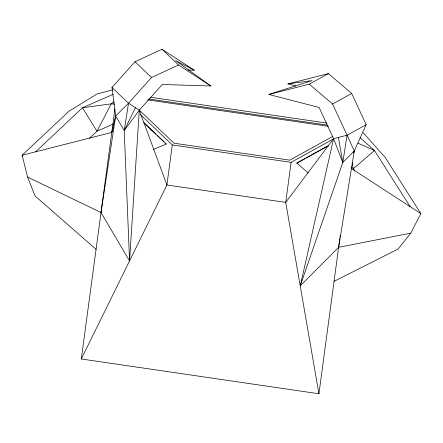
<?xml version="1.0" encoding="UTF-8"?>
<svg xmlns="http://www.w3.org/2000/svg" width="443" height="443" viewBox="0 0 443 443"><rect width="100%" height="100%" fill="white"/><g stroke="black" fill="none" stroke-linecap="round" stroke-linejoin="round"><path stroke-width="0.66" d="M112.505 89.962L97.238 93.85L68.964 111.199L22.15 155.249L27.577 177.073L101.004 212.524L129.555 260.927L139.29 110.218L162.282 84.508L210.813 85.964L175.644 60.613L194.267 70.193L188.114 70.011M339.825 238.412L318.943 393.766L81.318 358.98L114.942 108.823M140.497 114.632L172.294 144.944L166.911 184.991L81.318 358.98M333.756 138.775L291.106 162.337L285.724 202.39L318.943 393.766M340.008 237.044L340.191 235.67M101.004 212.524L115.662 115.972L111.99 87.459L134.982 61.749L161.988 49.234L194.267 70.193M129.555 260.927L124.228 130.497L128.531 103.23L151.523 77.519L178.535 65.005L210.813 85.964M295.869 85.959L287.933 83.904L328.413 73.599L351.687 93.479L366.184 124.677L354.3 150.908L342.782 162.492L347.085 135.226L332.588 104.027L309.314 84.148L268.829 94.459L319.093 107.466L333.59 138.665L342.782 162.492L300.221 285.912L338.629 247.31L410.722 233.162L420.85 213.615L385.233 157.498L363.227 132.789M338.629 247.31L354.3 150.908L347.085 135.226L333.59 138.665L285.724 202.39L166.911 184.991L139.29 110.218L128.531 103.23L111.99 87.459M300.221 285.912L333.59 138.665M22.875 156.418L22.15 155.249L111.769 132.424L115.662 115.972L128.531 103.23M111.769 132.424L113.092 127.839M353.713 152.868L354.3 150.908M115.662 115.972L124.228 130.497L135.436 107.715M124.228 130.497L139.29 110.218M410.722 233.162L398.063 249.06L334.016 281.36M35.645 151.811L82.459 107.76L113.231 94.27M89.442 138.294L96.989 131.189L111.254 103.845L113.956 101.774M309.314 84.148L328.413 73.599M332.588 104.027L351.687 93.479M332.632 136.461L289.755 160.15L174.027 143.205L139.229 110.03M296.644 163.096L305.122 158.411M306.329 157.741L309.967 155.737M311.174 155.067L327.521 146.035M347.085 135.226L366.184 124.677M328.335 145.83L296.849 163.223L308.212 172.875M113.319 124.034L96.989 131.189L82.459 107.76L111.254 103.845L114.671 104.105M153.666 149.346L166.225 144.097L143.864 122.789M268.829 94.459L312.116 80.593L287.933 83.904M150.703 97.288L326.701 123.054M149.153 99.049L327.87 125.214M147.608 99.858L328.379 126.321M172.294 144.944L291.106 162.337M358.038 143.189L374.473 150.509L410.091 206.632M351.127 168.34L420.85 213.615M96.214 249.453L35.008 195.911L27.577 177.073M360.137 137.767L374.473 150.509L353.364 168.722L354.832 171.037M351.316 166.9L353.364 168.722L352.146 162.659M161.988 49.234L178.535 65.005M134.982 61.749L151.523 77.519M144.014 122.733L155.942 134.096M157.431 135.519L163.888 141.677M165.377 143.095L166.374 144.041M338.43 137.43L342.782 162.492"/></g></svg>
